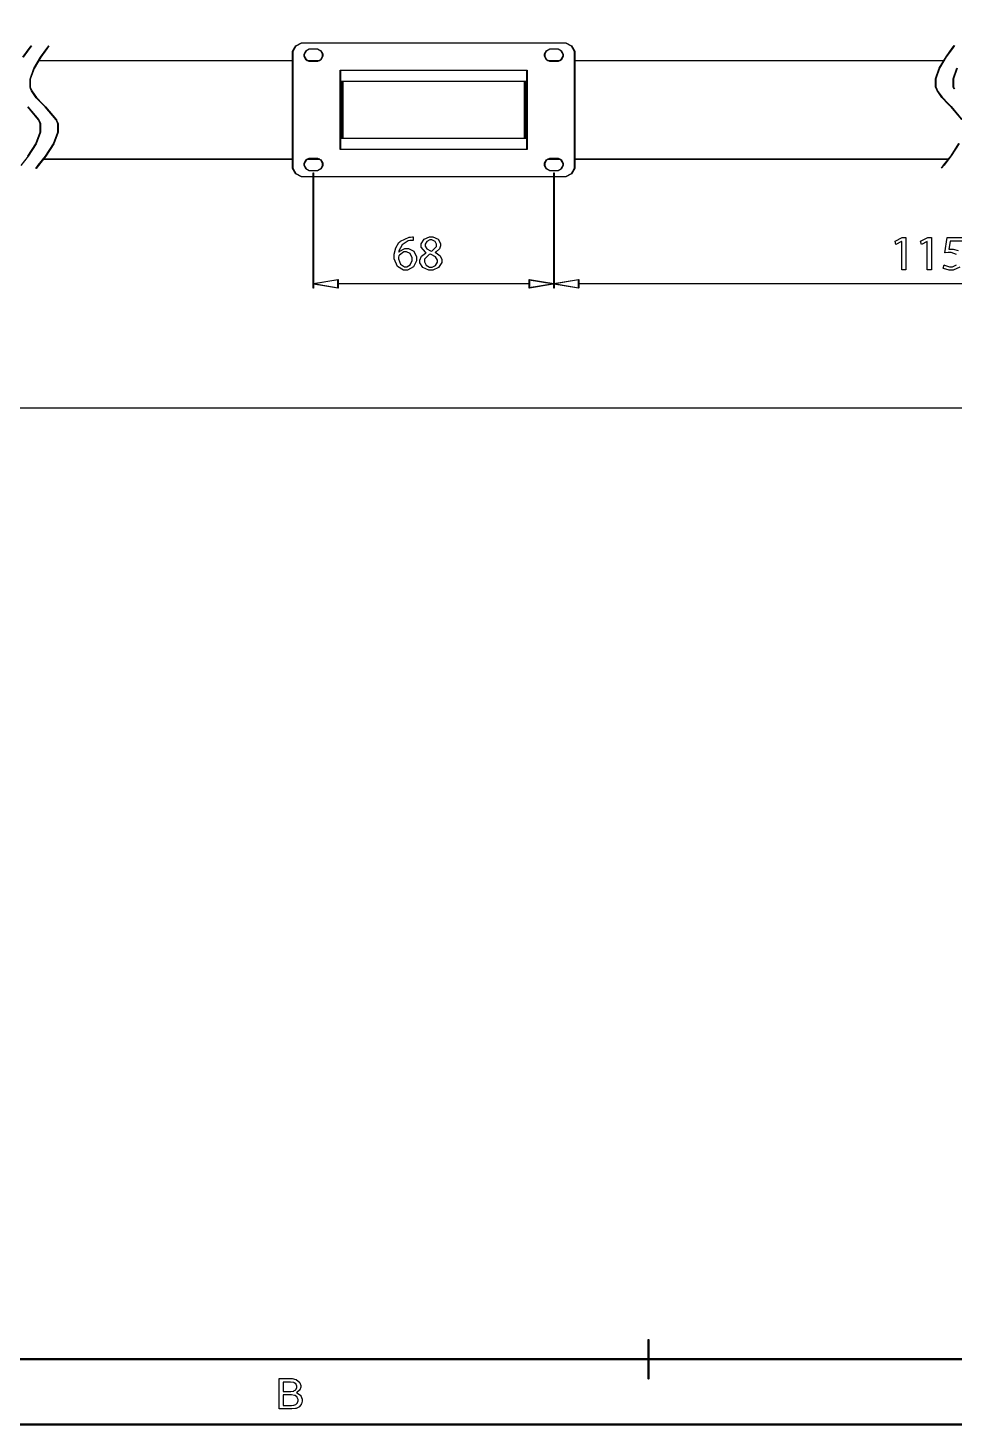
# Model space of a CAD drawing. Extents: x 0.54 to 10.46, y 0.74 to 7.76.
# Drawn here: x 3.05 to 5.425, y 0.739 to 4.322 of the extents above; entities that cross this region are included whole.
import ezdxf

# ---------------------------------------------------------------- set-up
doc = ezdxf.new("R2010")
doc.units = 0
doc.layers.get('0').update_dxf_attribs({"linetype": 'CONTINUOUS'})

msp = doc.modelspace()

# ---------------------------------------------------------------- linework, layer by layer
at = {"color": 0}
for points in [[(10.4631, 0.73899), (0.53689, 0.73899), (0.53646, 0.73899), (0.53516, 0.74029), (0.53516, 0.74072), (0.53516, 7.75928), (0.53516, 7.75971), (0.53646, 7.76101), (0.53689, 7.76101), (10.4631, 7.76101), (10.4635, 7.76101), (10.4648, 7.75971), (10.4648, 7.75928), (10.4648, 0.74072), (10.4648, 0.74029), (10.4635, 0.73899), (10.4631, 0.73899)], [(0.53863, 0.74246), (10.4614, 0.74246), (10.4614, 7.75754), (0.53863, 7.75754), (0.53863, 0.74246)], [(10.296, 0.90609), (0.87115, 0.90609), (0.87071, 0.90609), (0.86941, 0.90739), (0.86941, 0.90782), (0.86941, 7.59218), (0.86941, 7.59261), (0.87071, 7.59392), (0.87115, 7.59392), (10.296, 7.59392), (10.2964, 7.59392), (10.2977, 7.59261), (10.2977, 7.59218), (10.2977, 0.90782), (10.2977, 0.90739), (10.2964, 0.90609), (10.296, 0.90609)], [(0.87289, 0.90956), (10.2943, 0.90956), (10.2943, 7.59044), (0.87289, 7.59044), (0.87289, 0.90956)], [(3.729, 4.25646), (3.72889, 4.25646), (3.72868, 4.25672), (3.72868, 4.25678), (3.72868, 4.26167), (3.73671, 4.27621), (3.75125, 4.28424), (3.75613, 4.28424), (3.75618, 4.28424), (3.75646, 4.28401), (3.75646, 4.2839), (3.75646, 4.28386), (3.75618, 4.28353), (3.75613, 4.28353), (3.75136, 4.28353), (3.73719, 4.27572), (3.72933, 4.26156), (3.72933, 4.25678), (3.72933, 4.25672), (3.72906, 4.25646), (3.729, 4.25646)], [(4.42469, 4.28353), (3.75613, 4.28353), (3.75603, 4.28353), (3.75581, 4.28381), (3.75581, 4.28386), (3.75581, 4.28396), (3.75603, 4.28424), (3.75613, 4.28424), (4.42469, 4.28424), (4.42475, 4.28424), (4.42503, 4.28396), (4.42503, 4.28386), (4.42503, 4.28381), (4.42475, 4.28353), (4.42469, 4.28353)], [(3.77419, 4.23611), (3.77132, 4.23611), (3.76275, 4.24089), (3.75803, 4.24946), (3.75803, 4.25228), (3.75803, 4.25515), (3.76275, 4.26367), (3.77132, 4.26839), (3.77419, 4.26839), (3.77425, 4.26839), (3.77453, 4.26818), (3.77453, 4.26807), (3.77453, 4.26801), (3.77425, 4.26774), (3.77419, 4.26774), (3.77143, 4.26774), (3.76324, 4.26324), (3.75874, 4.25504), (3.75874, 4.25228), (3.75874, 4.24957), (3.76324, 4.24138), (3.77143, 4.23682), (3.77419, 4.23682), (3.77425, 4.23682), (3.77453, 4.23654), (3.77453, 4.23643), (3.77453, 4.23639), (3.77425, 4.23611), (3.77419, 4.23611)], [(3.78999, 4.26774), (3.77419, 4.26774), (3.77408, 4.26774), (3.77387, 4.26801), (3.77387, 4.26807), (3.77387, 4.26818), (3.77408, 4.26844), (3.77419, 4.26844), (3.78999, 4.26844), (3.79004, 4.26844), (3.79036, 4.26818), (3.79036, 4.26807), (3.79036, 4.26801), (3.79004, 4.26774), (3.78999, 4.26774)], [(3.78999, 4.23611), (3.78988, 4.23611), (3.78965, 4.23639), (3.78965, 4.23643), (3.78965, 4.23654), (3.78988, 4.23682), (3.78999, 4.23682), (3.79269, 4.23682), (3.80089, 4.24138), (3.80544, 4.24957), (3.80544, 4.25228), (3.80544, 4.25504), (3.80089, 4.26324), (3.79269, 4.26774), (3.78999, 4.26774), (3.78988, 4.26774), (3.78965, 4.26801), (3.78965, 4.26807), (3.78965, 4.26818), (3.78988, 4.26839), (3.78999, 4.26839), (3.79281, 4.26839), (3.80138, 4.26367), (3.80615, 4.25515), (3.80615, 4.25228), (3.80615, 4.24946), (3.80138, 4.24089), (3.79281, 4.23611), (3.78999, 4.23611)], [(4.39085, 4.23611), (4.38797, 4.23611), (4.37939, 4.24089), (4.37468, 4.24946), (4.37468, 4.25228), (4.37468, 4.25515), (4.37939, 4.26367), (4.38797, 4.26839), (4.39085, 4.26839), (4.3909, 4.26839), (4.39117, 4.26818), (4.39117, 4.26807), (4.39117, 4.26801), (4.3909, 4.26774), (4.39085, 4.26774), (4.38807, 4.26774), (4.37983, 4.26324), (4.37532, 4.25504), (4.37532, 4.25228), (4.37532, 4.24957), (4.37983, 4.24138), (4.38807, 4.23682), (4.39085, 4.23682), (4.3909, 4.23682), (4.39117, 4.23654), (4.39117, 4.23643), (4.39117, 4.23639), (4.3909, 4.23611), (4.39085, 4.23611)], [(4.40663, 4.26774), (4.39079, 4.26774), (4.39068, 4.26774), (4.39046, 4.26801), (4.39046, 4.26807), (4.39046, 4.26818), (4.39068, 4.26844), (4.39079, 4.26844), (4.40663, 4.26844), (4.40668, 4.26844), (4.40696, 4.26818), (4.40696, 4.26807), (4.40696, 4.26801), (4.40668, 4.26774), (4.40663, 4.26774)], [(4.40663, 4.23611), (4.40653, 4.23611), (4.40631, 4.23639), (4.40631, 4.23643), (4.40631, 4.23654), (4.40653, 4.23682), (4.40663, 4.23682), (4.40935, 4.23682), (4.41754, 4.24138), (4.4221, 4.24957), (4.4221, 4.25228), (4.4221, 4.25504), (4.41754, 4.26324), (4.40935, 4.26774), (4.40663, 4.26774), (4.40653, 4.26774), (4.40631, 4.26801), (4.40631, 4.26807), (4.40631, 4.26818), (4.40653, 4.26839), (4.40663, 4.26839), (4.40944, 4.26839), (4.41803, 4.26367), (4.42279, 4.25515), (4.42279, 4.25228), (4.42279, 4.24946), (4.41803, 4.24089), (4.40944, 4.23611), (4.40663, 4.23611)], [(4.45176, 4.25646), (4.45167, 4.25646), (4.45144, 4.25672), (4.45144, 4.25678), (4.45144, 4.26156), (4.44358, 4.27572), (4.42942, 4.28353), (4.42469, 4.28353), (4.42458, 4.28353), (4.42432, 4.28386), (4.42432, 4.2839), (4.42432, 4.28401), (4.42458, 4.28424), (4.42469, 4.28424), (4.42953, 4.28424), (4.44407, 4.27621), (4.45215, 4.26167), (4.45215, 4.25678), (4.45215, 4.25672), (4.45182, 4.25646), (4.45176, 4.25646)], [(3.729, 4.23833), (3.07715, 4.23833), (3.07704, 4.23833), (3.07682, 4.23867), (3.07682, 4.23872), (3.07682, 4.23882), (3.07704, 4.2391), (3.07715, 4.2391), (3.729, 4.2391), (3.72906, 4.2391), (3.72933, 4.23882), (3.72933, 4.23872), (3.72933, 4.23867), (3.72906, 4.23833), (3.729, 4.23833)], [(3.729, 3.96733), (3.72889, 3.96733), (3.72868, 3.96761), (3.72868, 3.96767), (3.72868, 4.25678), (3.72868, 4.25689), (3.72889, 4.25711), (3.729, 4.25711), (3.72906, 4.25711), (3.72933, 4.25689), (3.72933, 4.25678), (3.72933, 3.96767), (3.72933, 3.96761), (3.72906, 3.96733), (3.729, 3.96733)], [(3.79812, 4.23833), (3.76606, 4.23833), (3.76594, 4.23833), (3.76568, 4.23867), (3.76568, 4.23872), (3.76568, 4.23882), (3.76594, 4.2391), (3.76606, 4.2391), (3.79812, 4.2391), (3.79818, 4.2391), (3.7985, 4.23882), (3.7985, 4.23872), (3.7985, 4.23867), (3.79818, 4.23833), (3.79812, 4.23833)], [(3.78999, 4.23611), (3.77419, 4.23611), (3.77408, 4.23611), (3.77387, 4.23639), (3.77387, 4.23643), (3.77387, 4.23654), (3.77408, 4.23682), (3.77419, 4.23682), (3.78999, 4.23682), (3.79004, 4.23682), (3.79036, 4.23654), (3.79036, 4.23643), (3.79036, 4.23639), (3.79004, 4.23611), (3.78999, 4.23611)], [(4.41476, 4.23833), (4.38265, 4.23833), (4.38254, 4.23833), (4.38232, 4.23867), (4.38232, 4.23872), (4.38232, 4.23882), (4.38254, 4.2391), (4.38265, 4.2391), (4.41476, 4.2391), (4.41482, 4.2391), (4.4151, 4.23882), (4.4151, 4.23872), (4.4151, 4.23867), (4.41482, 4.23833), (4.41476, 4.23833)], [(4.40663, 4.23611), (4.39079, 4.23611), (4.39068, 4.23611), (4.39046, 4.23639), (4.39046, 4.23643), (4.39046, 4.23654), (4.39068, 4.23682), (4.39079, 4.23682), (4.40663, 4.23682), (4.40668, 4.23682), (4.40696, 4.23654), (4.40696, 4.23643), (4.40696, 4.23639), (4.40668, 4.23611), (4.40663, 4.23611)], [(4.45176, 3.96733), (4.45167, 3.96733), (4.45144, 3.96761), (4.45144, 3.96767), (4.45144, 4.25678), (4.45144, 4.25689), (4.45167, 4.25711), (4.45176, 4.25711), (4.45182, 4.25711), (4.45215, 4.25689), (4.45215, 4.25678), (4.45215, 3.96767), (4.45215, 3.96761), (4.45182, 3.96733), (4.45176, 3.96733)], [(5.39811, 4.23833), (4.45176, 4.23833), (4.45167, 4.23833), (4.45144, 4.23867), (4.45144, 4.23872), (4.45144, 4.23882), (4.45167, 4.2391), (4.45176, 4.2391), (5.39811, 4.2391), (5.39817, 4.2391), (5.39849, 4.23882), (5.39849, 4.23872), (5.39849, 4.23867), (5.39817, 4.23833), (5.39811, 4.23833)], [(4.32981, 4.21326), (3.85097, 4.21326), (3.85086, 4.21326), (3.85064, 4.2136), (3.85064, 4.21365), (3.85064, 4.21376), (3.85086, 4.21403), (3.85097, 4.21403), (4.32981, 4.21403), (4.32986, 4.21403), (4.33018, 4.21376), (4.33018, 4.21365), (4.33018, 4.2136), (4.32986, 4.21326), (4.32981, 4.21326)], [(3.85097, 4.01047), (3.85086, 4.01047), (3.85064, 4.01074), (3.85064, 4.01079), (3.85064, 4.21365), (3.85064, 4.21376), (3.85086, 4.21397), (3.85097, 4.21397), (3.85101, 4.21397), (3.85135, 4.21376), (3.85135, 4.21365), (3.85135, 4.01079), (3.85135, 4.01074), (3.85101, 4.01047), (3.85097, 4.01047)], [(4.32981, 4.01047), (4.32969, 4.01047), (4.32949, 4.01074), (4.32949, 4.01079), (4.32949, 4.21365), (4.32949, 4.21376), (4.32969, 4.21397), (4.32981, 4.21397), (4.32986, 4.21397), (4.33018, 4.21376), (4.33018, 4.21365), (4.33018, 4.01079), (4.33018, 4.01074), (4.32986, 4.01047), (4.32981, 4.01047)], [(4.32981, 4.185), (3.85097, 4.185), (3.85086, 4.185), (3.85064, 4.18533), (3.85064, 4.18539), (3.85064, 4.18549), (3.85086, 4.18571), (3.85097, 4.18571), (4.32981, 4.18571), (4.32986, 4.18571), (4.33018, 4.18549), (4.33018, 4.18539), (4.33018, 4.18533), (4.32986, 4.185), (4.32981, 4.185)], [(3.85553, 4.03874), (3.85542, 4.03874), (3.85514, 4.03901), (3.85514, 4.03907), (3.85514, 4.18539), (3.85514, 4.18549), (3.85542, 4.18571), (3.85553, 4.18571), (3.85558, 4.18571), (3.85585, 4.18549), (3.85585, 4.18539), (3.85585, 4.03907), (3.85585, 4.03901), (3.85558, 4.03874), (3.85553, 4.03874)], [(4.32531, 4.03874), (4.32519, 4.03874), (4.32497, 4.03901), (4.32497, 4.03907), (4.32497, 4.18539), (4.32497, 4.18549), (4.32519, 4.18571), (4.32531, 4.18571), (4.32536, 4.18571), (4.32563, 4.18549), (4.32563, 4.18539), (4.32563, 4.03907), (4.32563, 4.03901), (4.32536, 4.03874), (4.32531, 4.03874)], [(3.85553, 4.1435), (3.85097, 4.1435), (3.85086, 4.1435), (3.85064, 4.14378), (3.85064, 4.14382), (3.85064, 4.14393), (3.85086, 4.14421), (3.85097, 4.14421), (3.85553, 4.14421), (3.85558, 4.14421), (3.85585, 4.14393), (3.85585, 4.14382), (3.85585, 4.14378), (3.85558, 4.1435), (3.85553, 4.1435)], [(4.32981, 4.1435), (4.32531, 4.1435), (4.32519, 4.1435), (4.32497, 4.14378), (4.32497, 4.14382), (4.32497, 4.14393), (4.32519, 4.14421), (4.32531, 4.14421), (4.32981, 4.14421), (4.32986, 4.14421), (4.33018, 4.14393), (4.33018, 4.14382), (4.33018, 4.14378), (4.32986, 4.1435), (4.32981, 4.1435)], [(3.85553, 4.08024), (3.85097, 4.08024), (3.85086, 4.08024), (3.85064, 4.08057), (3.85064, 4.08062), (3.85064, 4.08074), (3.85086, 4.08094), (3.85097, 4.08094), (3.85553, 4.08094), (3.85558, 4.08094), (3.85585, 4.08074), (3.85585, 4.08062), (3.85585, 4.08057), (3.85558, 4.08024), (3.85553, 4.08024)], [(4.32981, 4.08024), (4.32531, 4.08024), (4.32519, 4.08024), (4.32497, 4.08057), (4.32497, 4.08062), (4.32497, 4.08074), (4.32519, 4.08094), (4.32531, 4.08094), (4.32981, 4.08094), (4.32986, 4.08094), (4.33018, 4.08074), (4.33018, 4.08062), (4.33018, 4.08057), (4.32986, 4.08024), (4.32981, 4.08024)], [(4.32981, 4.03874), (3.85097, 4.03874), (3.85086, 4.03874), (3.85064, 4.03901), (3.85064, 4.03907), (3.85064, 4.03917), (3.85086, 4.03944), (3.85097, 4.03944), (4.32981, 4.03944), (4.32986, 4.03944), (4.33018, 4.03917), (4.33018, 4.03907), (4.33018, 4.03901), (4.32986, 4.03874), (4.32981, 4.03874)], [(3.729, 3.9854), (3.08985, 3.9854), (3.08974, 3.9854), (3.08946, 3.98568), (3.08946, 3.98574), (3.08946, 3.98583), (3.08974, 3.98611), (3.08985, 3.98611), (3.729, 3.98611), (3.72906, 3.98611), (3.72933, 3.98583), (3.72933, 3.98574), (3.72933, 3.98568), (3.72906, 3.9854), (3.729, 3.9854)], [(3.77419, 3.95606), (3.77132, 3.95606), (3.76275, 3.96078), (3.75803, 3.96935), (3.75803, 3.97217), (3.75803, 3.97504), (3.76275, 3.98361), (3.77132, 3.98833), (3.77419, 3.98833), (3.77425, 3.98833), (3.77453, 3.98812), (3.77453, 3.98801), (3.77453, 3.98796), (3.77425, 3.98763), (3.77419, 3.98763), (3.77143, 3.98763), (3.76324, 3.98313), (3.75874, 3.97493), (3.75874, 3.97217), (3.75874, 3.96946), (3.76324, 3.96132), (3.77143, 3.95676), (3.77419, 3.95676), (3.77425, 3.95676), (3.77453, 3.95649), (3.77453, 3.95638), (3.77453, 3.95632), (3.77425, 3.95606), (3.77419, 3.95606)], [(3.79812, 3.9854), (3.76606, 3.9854), (3.76594, 3.9854), (3.76568, 3.98568), (3.76568, 3.98574), (3.76568, 3.98583), (3.76594, 3.98611), (3.76606, 3.98611), (3.79812, 3.98611), (3.79818, 3.98611), (3.7985, 3.98583), (3.7985, 3.98574), (3.7985, 3.98568), (3.79818, 3.9854), (3.79812, 3.9854)], [(3.78999, 3.98763), (3.77419, 3.98763), (3.77408, 3.98763), (3.77387, 3.98796), (3.77387, 3.98801), (3.77387, 3.98812), (3.77408, 3.98833), (3.77419, 3.98833), (3.78999, 3.98833), (3.79004, 3.98833), (3.79036, 3.98812), (3.79036, 3.98801), (3.79036, 3.98796), (3.79004, 3.98763), (3.78999, 3.98763)], [(3.78999, 3.95606), (3.78988, 3.95606), (3.78965, 3.95632), (3.78965, 3.95638), (3.78965, 3.95649), (3.78988, 3.95676), (3.78999, 3.95676), (3.79269, 3.95676), (3.80089, 3.96132), (3.80544, 3.96946), (3.80544, 3.97217), (3.80544, 3.97493), (3.80089, 3.98313), (3.79269, 3.98763), (3.78999, 3.98763), (3.78988, 3.98763), (3.78965, 3.98796), (3.78965, 3.98801), (3.78965, 3.98812), (3.78988, 3.98833), (3.78999, 3.98833), (3.79281, 3.98833), (3.80138, 3.98361), (3.80615, 3.97504), (3.80615, 3.97217), (3.80615, 3.96935), (3.80138, 3.96078), (3.79281, 3.95606), (3.78999, 3.95606)], [(4.32981, 4.01047), (3.85097, 4.01047), (3.85086, 4.01047), (3.85064, 4.01074), (3.85064, 4.01079), (3.85064, 4.0109), (3.85086, 4.01118), (3.85097, 4.01118), (4.32981, 4.01118), (4.32986, 4.01118), (4.33018, 4.0109), (4.33018, 4.01079), (4.33018, 4.01074), (4.32986, 4.01047), (4.32981, 4.01047)], [(4.39085, 3.95606), (4.38797, 3.95606), (4.37939, 3.96078), (4.37468, 3.96935), (4.37468, 3.97217), (4.37468, 3.97504), (4.37939, 3.98361), (4.38797, 3.98833), (4.39085, 3.98833), (4.3909, 3.98833), (4.39117, 3.98812), (4.39117, 3.98801), (4.39117, 3.98796), (4.3909, 3.98763), (4.39085, 3.98763), (4.38807, 3.98763), (4.37983, 3.98313), (4.37532, 3.97493), (4.37532, 3.97217), (4.37532, 3.96946), (4.37983, 3.96132), (4.38807, 3.95676), (4.39085, 3.95676), (4.3909, 3.95676), (4.39117, 3.95649), (4.39117, 3.95638), (4.39117, 3.95632), (4.3909, 3.95606), (4.39085, 3.95606)], [(4.41476, 3.9854), (4.38265, 3.9854), (4.38254, 3.9854), (4.38232, 3.98568), (4.38232, 3.98574), (4.38232, 3.98583), (4.38254, 3.98611), (4.38265, 3.98611), (4.41476, 3.98611), (4.41482, 3.98611), (4.4151, 3.98583), (4.4151, 3.98574), (4.4151, 3.98568), (4.41482, 3.9854), (4.41476, 3.9854)], [(4.40663, 3.98763), (4.39079, 3.98763), (4.39068, 3.98763), (4.39046, 3.98796), (4.39046, 3.98801), (4.39046, 3.98812), (4.39068, 3.98833), (4.39079, 3.98833), (4.40663, 3.98833), (4.40668, 3.98833), (4.40696, 3.98812), (4.40696, 3.98801), (4.40696, 3.98796), (4.40668, 3.98763), (4.40663, 3.98763)], [(4.40663, 3.95606), (4.40653, 3.95606), (4.40631, 3.95632), (4.40631, 3.95638), (4.40631, 3.95649), (4.40653, 3.95676), (4.40663, 3.95676), (4.40935, 3.95676), (4.41754, 3.96132), (4.4221, 3.96946), (4.4221, 3.97217), (4.4221, 3.97493), (4.41754, 3.98313), (4.40935, 3.98763), (4.40663, 3.98763), (4.40653, 3.98763), (4.40631, 3.98796), (4.40631, 3.98801), (4.40631, 3.98812), (4.40653, 3.98833), (4.40663, 3.98833), (4.40944, 3.98833), (4.41803, 3.98361), (4.42279, 3.97504), (4.42279, 3.97217), (4.42279, 3.96935), (4.41803, 3.96078), (4.40944, 3.95606), (4.40663, 3.95606)], [(5.41069, 3.9854), (4.45176, 3.9854), (4.45167, 3.9854), (4.45144, 3.98568), (4.45144, 3.98574), (4.45144, 3.98583), (4.45167, 3.98611), (4.45176, 3.98611), (5.41069, 3.98611), (5.41075, 3.98611), (5.41103, 3.98583), (5.41103, 3.98574), (5.41103, 3.98568), (5.41075, 3.9854), (5.41069, 3.9854)], [(3.75613, 3.94021), (3.75125, 3.94021), (3.73671, 3.94829), (3.72868, 3.96283), (3.72868, 3.96767), (3.72868, 3.96778), (3.72889, 3.96804), (3.729, 3.96804), (3.72906, 3.96804), (3.72933, 3.96778), (3.72933, 3.96767), (3.72933, 3.96294), (3.73719, 3.94879), (3.75136, 3.94092), (3.75613, 3.94092), (3.75618, 3.94092), (3.75646, 3.94065), (3.75646, 3.94054), (3.75646, 3.94049), (3.75618, 3.94021), (3.75613, 3.94021)], [(3.78999, 3.95606), (3.77419, 3.95606), (3.77408, 3.95606), (3.77387, 3.95632), (3.77387, 3.95638), (3.77387, 3.95649), (3.77408, 3.95676), (3.77419, 3.95676), (3.78999, 3.95676), (3.79004, 3.95676), (3.79036, 3.95649), (3.79036, 3.95638), (3.79036, 3.95632), (3.79004, 3.95606), (3.78999, 3.95606)], [(4.40663, 3.95606), (4.39079, 3.95606), (4.39068, 3.95606), (4.39046, 3.95632), (4.39046, 3.95638), (4.39046, 3.95649), (4.39068, 3.95676), (4.39079, 3.95676), (4.40663, 3.95676), (4.40668, 3.95676), (4.40696, 3.95649), (4.40696, 3.95638), (4.40696, 3.95632), (4.40668, 3.95606), (4.40663, 3.95606)], [(4.42469, 3.94021), (4.42458, 3.94021), (4.42437, 3.94049), (4.42437, 3.94054), (4.42437, 3.94065), (4.42458, 3.94092), (4.42469, 3.94092), (4.42942, 3.94092), (4.44358, 3.94879), (4.45144, 3.96294), (4.45144, 3.96767), (4.45144, 3.96778), (4.45167, 3.96804), (4.45176, 3.96804), (4.45182, 3.96804), (4.45215, 3.96778), (4.45215, 3.96767), (4.45215, 3.96283), (4.44407, 3.94829), (4.42953, 3.94021), (4.42469, 3.94021)], [(4.42469, 3.94021), (3.75613, 3.94021), (3.75603, 3.94021), (3.75581, 3.94049), (3.75581, 3.94054), (3.75581, 3.94065), (3.75603, 3.94092), (3.75613, 3.94092), (4.42469, 3.94092), (4.42475, 3.94092), (4.42503, 3.94065), (4.42503, 3.94054), (4.42503, 3.94049), (4.42475, 3.94021), (4.42469, 3.94021)], [(3.84532, 3.65522), (3.84532, 3.65522), (3.84526, 3.65522), (3.84526, 3.65522), (3.78207, 3.66581), (3.78196, 3.66581), (3.78174, 3.66607), (3.78174, 3.66613), (3.78174, 3.66624), (3.78201, 3.66644), (3.78207, 3.66644), (3.84526, 3.67697), (3.84526, 3.67697), (3.84532, 3.67697), (3.84532, 3.67697), (3.84538, 3.67697), (3.84554, 3.67697), (3.8456, 3.67692), (3.8456, 3.67692), (3.84571, 3.67665), (3.84571, 3.67665), (3.84571, 3.65554), (3.84571, 3.65549), (3.8456, 3.65533), (3.8456, 3.65528), (3.8456, 3.65528), (3.84538, 3.65522), (3.84532, 3.65522)], [(3.78424, 3.66613), (3.845, 3.65597), (3.845, 3.67622), (3.78424, 3.66613)], [(4.3355, 3.65522), (4.3355, 3.65522), (4.33524, 3.65528), (4.33524, 3.65528), (4.33518, 3.65533), (4.33513, 3.65549), (4.33513, 3.65554), (4.33513, 3.67665), (4.33513, 3.67665), (4.33518, 3.67692), (4.33524, 3.67692), (4.33524, 3.67697), (4.33539, 3.67697), (4.3355, 3.67697), (4.39876, 3.66644), (4.39882, 3.66644), (4.39908, 3.66624), (4.39908, 3.66613), (4.39908, 3.66607), (4.39876, 3.66581), (4.39876, 3.66575), (4.3355, 3.65522)], [(4.33583, 3.67626), (4.33583, 3.65597), (4.3966, 3.66613), (4.33583, 3.67626)], [(4.46197, 3.65522), (4.46197, 3.65522), (4.46192, 3.65522), (4.46192, 3.65522), (4.39865, 3.66581), (4.39854, 3.66581), (4.39839, 3.66607), (4.39839, 3.66613), (4.39839, 3.66624), (4.3986, 3.66644), (4.39865, 3.66644), (4.46192, 3.67697), (4.46192, 3.67697), (4.46213, 3.67697), (4.46218, 3.67692), (4.46218, 3.67692), (4.46229, 3.67665), (4.46229, 3.67665), (4.46229, 3.65554), (4.46229, 3.65549), (4.46218, 3.65533), (4.46218, 3.65528), (4.46218, 3.65528), (4.46197, 3.65522), (4.46197, 3.65522)], [(4.40082, 3.66613), (4.46164, 3.65597), (4.46164, 3.67622), (4.40082, 3.66613)], [(4.64106, 0.85704), (4.64085, 0.85704), (4.64035, 0.85759), (4.64035, 0.85775), (4.64035, 0.95801), (4.64035, 0.95817), (4.64085, 0.95866), (4.64106, 0.95866), (4.64122, 0.95866), (4.64176, 0.95817), (4.64176, 0.95801), (4.64176, 0.85775), (4.64176, 0.85759), (4.64122, 0.85704), (4.64106, 0.85704)], [(3.69461, 0.78027), (3.69461, 0.85807), (3.72385, 0.85807), (3.72738, 0.85807), (3.73719, 0.85617), (3.73812, 0.85574), (3.73899, 0.85536), (3.74604, 0.84928), (3.74658, 0.84847), (3.74707, 0.84766), (3.74962, 0.84055), (3.74962, 0.83816), (3.74962, 0.83583), (3.74735, 0.82954), (3.7469, 0.82878), (3.74642, 0.82807), (3.73964, 0.82216), (3.73872, 0.82167), (3.73986, 0.82134), (3.74897, 0.81548), (3.74962, 0.81461), (3.75022, 0.8138), (3.75342, 0.80561), (3.75342, 0.80284), (3.75342, 0.80029), (3.75146, 0.79346), (3.75108, 0.79264), (3.75071, 0.79188), (3.74593, 0.78586), (3.74539, 0.78543), (3.74479, 0.78499), (3.73768, 0.78179), (3.73687, 0.78158), (3.736, 0.78136), (3.72721, 0.78027), (3.72428, 0.78027), (3.69461, 0.78027)], [(3.70492, 0.82541), (3.72174, 0.82541), (3.72418, 0.82541), (3.73107, 0.82617), (3.73156, 0.82628), (3.73221, 0.8265), (3.73714, 0.82975), (3.73747, 0.83019), (3.73779, 0.83068), (3.73947, 0.83539), (3.73947, 0.83697), (3.73947, 0.8387), (3.7379, 0.84326), (3.73763, 0.84375), (3.73731, 0.84429), (3.73286, 0.84766), (3.73232, 0.84782), (3.73172, 0.84804), (3.72325, 0.8489), (3.72049, 0.8489), (3.70492, 0.8489), (3.70492, 0.82541)], [(3.70492, 0.78944), (3.72428, 0.78944), (3.72601, 0.78944), (3.73096, 0.78977), (3.73133, 0.78982), (3.73188, 0.78993), (3.73682, 0.79172), (3.73725, 0.79194), (3.73763, 0.79221), (3.74094, 0.79584), (3.74121, 0.79628), (3.74143, 0.79677), (3.74274, 0.80132), (3.74274, 0.80284), (3.74274, 0.80474), (3.74083, 0.8099), (3.7405, 0.81039), (3.74013, 0.81093), (3.73497, 0.81467), (3.73432, 0.81489), (3.73361, 0.8151), (3.72558, 0.81619), (3.72293, 0.81619), (3.70492, 0.81619), (3.70492, 0.78944)]]:
    msp.add_lwpolyline(points, close=True, dxfattribs=at)
at = {"color": 4}
for points in [[(3.03737, 4.24756), (3.05311, 4.26947), (3.05849, 4.27664), (3.05849, 4.27669), (3.05892, 4.27675), (3.05897, 4.27669), (3.05897, 4.27669), (3.05903, 4.27626), (3.05903, 4.27621), (3.05365, 4.26904), (3.03803, 4.24724)], [(5.44417, 4.08724), (5.41635, 4.1205), (5.41308, 4.12364), (5.40961, 4.12701), (5.39328, 4.14404), (5.38097, 4.16178), (5.37956, 4.16547), (5.37728, 4.17139), (5.37717, 4.19162), (5.38678, 4.21951), (5.40414, 4.24843), (5.41986, 4.27035), (5.42524, 4.2775)], [(5.42578, 4.27707), (5.42042, 4.26992), (5.40474, 4.2481), (5.38743, 4.21935), (5.37788, 4.19168), (5.37793, 4.1716), (5.38021, 4.16575), (5.38157, 4.16211), (5.39382, 4.14447), (5.41015, 4.1275), (5.41357, 4.12418), (5.41683, 4.12099), (5.44476, 4.08751)], [(5.42469, 4.16547), (5.42242, 4.17139), (5.42236, 4.19162), (5.43192, 4.21951)], [(5.43261, 4.21935), (5.42307, 4.19168), (5.42307, 4.1716), (5.42535, 4.16575)], [(3.05012, 4.12007), (3.07807, 4.08664), (3.07958, 4.08311), (3.08219, 4.07688), (3.08231, 4.05485), (3.07113, 4.02463), (3.05072, 3.99333), (3.03228, 3.96951)], [(3.05007, 3.9936), (3.07036, 4.02479), (3.0816, 4.05479), (3.08149, 4.07667), (3.07894, 4.08285), (3.07747, 4.08637), (3.04958, 4.11957)], [(5.43782, 4.0255), (5.41743, 3.99419), (5.39899, 3.97038), (5.39274, 3.96257), (5.39268, 3.96257), (5.39253, 3.9624), (5.39247, 3.9624), (5.39247, 3.9624), (5.39242, 3.9624), (5.39225, 3.96251), (5.39225, 3.96251), (5.39219, 3.96257), (5.39214, 3.963), (5.39219, 3.963), (5.39844, 3.97081), (5.41683, 3.99447), (5.43712, 4.02567)]]:
    msp.add_lwpolyline(points, dxfattribs=at)
msp.add_lwpolyline([(3.0709, 3.96153), (3.0709, 3.96153), (3.07069, 3.96164), (3.07069, 3.96164), (3.07064, 3.96169), (3.07058, 3.96213), (3.07064, 3.96213), (3.07688, 3.96994), (3.09526, 3.9936), (3.11556, 4.02479), (3.12674, 4.05479), (3.12663, 4.07667), (3.12408, 4.08285), (3.12261, 4.08637), (3.09478, 4.11957), (3.09153, 4.12278), (3.08811, 4.12614), (3.07172, 4.14318), (3.0594, 4.16092), (3.058, 4.16461), (3.05572, 4.17051), (3.05561, 4.19075), (3.06521, 4.21864), (3.08257, 4.24756), (3.09831, 4.26947), (3.10368, 4.27664), (3.10368, 4.27669), (3.10411, 4.27675), (3.10417, 4.27669), (3.10417, 4.27669), (3.10422, 4.27626), (3.10422, 4.27621), (3.09885, 4.26904), (3.08322, 4.24724), (3.06592, 4.21847), (3.05638, 4.19081), (3.05638, 4.17074), (3.05865, 4.16488), (3.06006, 4.16124), (3.07232, 4.14361), (3.0886, 4.12663), (3.09201, 4.12326), (3.09526, 4.12007), (3.12326, 4.08664), (3.12472, 4.08311), (3.12733, 4.07688), (3.12744, 4.05485), (3.11626, 4.02463), (3.09586, 3.99333), (3.07742, 3.96951), (3.07118, 3.96169), (3.07113, 3.96169), (3.07096, 3.96153), (3.0709, 3.96153)], close=True, dxfattribs=at)
at = {"color": 9}
for points in [[(3.85732, 4.03874), (3.85721, 4.03874), (3.85699, 4.03901), (3.85699, 4.03907), (3.85699, 4.18539), (3.85699, 4.18549), (3.85721, 4.18571), (3.85732, 4.18571), (3.85736, 4.18571), (3.85764, 4.18549), (3.85764, 4.18539), (3.85764, 4.03907), (3.85764, 4.03901), (3.85736, 4.03874), (3.85732, 4.03874)], [(4.32351, 4.03874), (4.3234, 4.03874), (4.32319, 4.03901), (4.32319, 4.03907), (4.32319, 4.18539), (4.32319, 4.18549), (4.3234, 4.18571), (4.32351, 4.18571), (4.32357, 4.18571), (4.32383, 4.18549), (4.32383, 4.18539), (4.32383, 4.03907), (4.32383, 4.03901), (4.32357, 4.03874), (4.32351, 4.03874)], [(3.85553, 4.14208), (3.85097, 4.14208), (3.85086, 4.14208), (3.85064, 4.14236), (3.85064, 4.14242), (3.85064, 4.14253), (3.85086, 4.14279), (3.85097, 4.14279), (3.85553, 4.14279), (3.85558, 4.14279), (3.85585, 4.14253), (3.85585, 4.14242), (3.85585, 4.14236), (3.85558, 4.14208), (3.85553, 4.14208)], [(3.85553, 4.13797), (3.85097, 4.13797), (3.85086, 4.13797), (3.85064, 4.13824), (3.85064, 4.13829), (3.85064, 4.1384), (3.85086, 4.13867), (3.85097, 4.13867), (3.85553, 4.13867), (3.85558, 4.13867), (3.85585, 4.1384), (3.85585, 4.13829), (3.85585, 4.13824), (3.85558, 4.13797), (3.85553, 4.13797)], [(3.85553, 4.13661), (3.85097, 4.13661), (3.85086, 4.13661), (3.85064, 4.13688), (3.85064, 4.13693), (3.85064, 4.13704), (3.85086, 4.13732), (3.85097, 4.13732), (3.85553, 4.13732), (3.85558, 4.13732), (3.85585, 4.13704), (3.85585, 4.13693), (3.85585, 4.13688), (3.85558, 4.13661), (3.85553, 4.13661)], [(3.85553, 4.13525), (3.85097, 4.13525), (3.85086, 4.13525), (3.85064, 4.13553), (3.85064, 4.13558), (3.85064, 4.13569), (3.85086, 4.13596), (3.85097, 4.13596), (3.85553, 4.13596), (3.85558, 4.13596), (3.85585, 4.13569), (3.85585, 4.13558), (3.85585, 4.13553), (3.85558, 4.13525), (3.85553, 4.13525)], [(3.85553, 4.13217), (3.85097, 4.13217), (3.85086, 4.13217), (3.85064, 4.13243), (3.85064, 4.13249), (3.85064, 4.1326), (3.85086, 4.13286), (3.85097, 4.13286), (3.85553, 4.13286), (3.85558, 4.13286), (3.85585, 4.1326), (3.85585, 4.13249), (3.85585, 4.13243), (3.85558, 4.13217), (3.85553, 4.13217)], [(3.85553, 4.12978), (3.85097, 4.12978), (3.85086, 4.12978), (3.85064, 4.1301), (3.85064, 4.13015), (3.85064, 4.13026), (3.85086, 4.13049), (3.85097, 4.13049), (3.85553, 4.13049), (3.85558, 4.13049), (3.85585, 4.13026), (3.85585, 4.13015), (3.85585, 4.1301), (3.85558, 4.12978), (3.85553, 4.12978)], [(3.85553, 4.12815), (3.85097, 4.12815), (3.85086, 4.12815), (3.85064, 4.12847), (3.85064, 4.12853), (3.85064, 4.12864), (3.85086, 4.12885), (3.85097, 4.12885), (3.85553, 4.12885), (3.85558, 4.12885), (3.85585, 4.12864), (3.85585, 4.12853), (3.85585, 4.12847), (3.85558, 4.12815), (3.85553, 4.12815)], [(4.32981, 4.14208), (4.32531, 4.14208), (4.32519, 4.14208), (4.32497, 4.14236), (4.32497, 4.14242), (4.32497, 4.14253), (4.32519, 4.14279), (4.32531, 4.14279), (4.32981, 4.14279), (4.32986, 4.14279), (4.33018, 4.14253), (4.33018, 4.14242), (4.33018, 4.14236), (4.32986, 4.14208), (4.32981, 4.14208)], [(4.32981, 4.13797), (4.32531, 4.13797), (4.32519, 4.13797), (4.32497, 4.13824), (4.32497, 4.13829), (4.32497, 4.1384), (4.32519, 4.13867), (4.32531, 4.13867), (4.32981, 4.13867), (4.32986, 4.13867), (4.33018, 4.1384), (4.33018, 4.13829), (4.33018, 4.13824), (4.32986, 4.13797), (4.32981, 4.13797)], [(4.32981, 4.13661), (4.32531, 4.13661), (4.32519, 4.13661), (4.32497, 4.13688), (4.32497, 4.13693), (4.32497, 4.13704), (4.32519, 4.13732), (4.32531, 4.13732), (4.32981, 4.13732), (4.32986, 4.13732), (4.33018, 4.13704), (4.33018, 4.13693), (4.33018, 4.13688), (4.32986, 4.13661), (4.32981, 4.13661)], [(4.32981, 4.13525), (4.32531, 4.13525), (4.32519, 4.13525), (4.32497, 4.13553), (4.32497, 4.13558), (4.32497, 4.13569), (4.32519, 4.13596), (4.32531, 4.13596), (4.32981, 4.13596), (4.32986, 4.13596), (4.33018, 4.13569), (4.33018, 4.13558), (4.33018, 4.13553), (4.32986, 4.13525), (4.32981, 4.13525)], [(4.32981, 4.13217), (4.32531, 4.13217), (4.32519, 4.13217), (4.32497, 4.13243), (4.32497, 4.13249), (4.32497, 4.1326), (4.32519, 4.13286), (4.32531, 4.13286), (4.32981, 4.13286), (4.32986, 4.13286), (4.33018, 4.1326), (4.33018, 4.13249), (4.33018, 4.13243), (4.32986, 4.13217), (4.32981, 4.13217)], [(4.32981, 4.12978), (4.32531, 4.12978), (4.32519, 4.12978), (4.32497, 4.1301), (4.32497, 4.13015), (4.32497, 4.13026), (4.32519, 4.13049), (4.32531, 4.13049), (4.32981, 4.13049), (4.32986, 4.13049), (4.33018, 4.13026), (4.33018, 4.13015), (4.33018, 4.1301), (4.32986, 4.12978), (4.32981, 4.12978)], [(4.32981, 4.12815), (4.32531, 4.12815), (4.32519, 4.12815), (4.32497, 4.12847), (4.32497, 4.12853), (4.32497, 4.12864), (4.32519, 4.12885), (4.32531, 4.12885), (4.32981, 4.12885), (4.32986, 4.12885), (4.33018, 4.12864), (4.33018, 4.12853), (4.33018, 4.12847), (4.32986, 4.12815), (4.32981, 4.12815)], [(3.85553, 4.0956), (3.85097, 4.0956), (3.85086, 4.0956), (3.85064, 4.09586), (3.85064, 4.09592), (3.85064, 4.09603), (3.85086, 4.09631), (3.85097, 4.09631), (3.85553, 4.09631), (3.85558, 4.09631), (3.85585, 4.09603), (3.85585, 4.09592), (3.85585, 4.09586), (3.85558, 4.0956), (3.85553, 4.0956)], [(3.85553, 4.09397), (3.85097, 4.09397), (3.85086, 4.09397), (3.85064, 4.09424), (3.85064, 4.09429), (3.85064, 4.0944), (3.85086, 4.09467), (3.85097, 4.09467), (3.85553, 4.09467), (3.85558, 4.09467), (3.85585, 4.0944), (3.85585, 4.09429), (3.85585, 4.09424), (3.85558, 4.09397), (3.85553, 4.09397)], [(3.85553, 4.09158), (3.85097, 4.09158), (3.85086, 4.09158), (3.85064, 4.0919), (3.85064, 4.09196), (3.85064, 4.09207), (3.85086, 4.09229), (3.85097, 4.09229), (3.85553, 4.09229), (3.85558, 4.09229), (3.85585, 4.09207), (3.85585, 4.09196), (3.85585, 4.0919), (3.85558, 4.09158), (3.85553, 4.09158)], [(3.85553, 4.08849), (3.85097, 4.08849), (3.85086, 4.08849), (3.85064, 4.08882), (3.85064, 4.08886), (3.85064, 4.08897), (3.85086, 4.08919), (3.85097, 4.08919), (3.85553, 4.08919), (3.85558, 4.08919), (3.85585, 4.08897), (3.85585, 4.08886), (3.85585, 4.08882), (3.85558, 4.08849), (3.85553, 4.08849)], [(3.85553, 4.08713), (3.85097, 4.08713), (3.85086, 4.08713), (3.85064, 4.0874), (3.85064, 4.08746), (3.85064, 4.08757), (3.85086, 4.08783), (3.85097, 4.08783), (3.85553, 4.08783), (3.85558, 4.08783), (3.85585, 4.08757), (3.85585, 4.08746), (3.85585, 4.0874), (3.85558, 4.08713), (3.85553, 4.08713)], [(3.85553, 4.08578), (3.85097, 4.08578), (3.85086, 4.08578), (3.85064, 4.08604), (3.85064, 4.0861), (3.85064, 4.08621), (3.85086, 4.08649), (3.85097, 4.08649), (3.85553, 4.08649), (3.85558, 4.08649), (3.85585, 4.08621), (3.85585, 4.0861), (3.85585, 4.08604), (3.85558, 4.08578), (3.85553, 4.08578)], [(4.32981, 4.0956), (4.32531, 4.0956), (4.32519, 4.0956), (4.32497, 4.09586), (4.32497, 4.09592), (4.32497, 4.09603), (4.32519, 4.09631), (4.32531, 4.09631), (4.32981, 4.09631), (4.32986, 4.09631), (4.33018, 4.09603), (4.33018, 4.09592), (4.33018, 4.09586), (4.32986, 4.0956), (4.32981, 4.0956)], [(4.32981, 4.09397), (4.32531, 4.09397), (4.32519, 4.09397), (4.32497, 4.09424), (4.32497, 4.09429), (4.32497, 4.0944), (4.32519, 4.09467), (4.32531, 4.09467), (4.32981, 4.09467), (4.32986, 4.09467), (4.33018, 4.0944), (4.33018, 4.09429), (4.33018, 4.09424), (4.32986, 4.09397), (4.32981, 4.09397)], [(4.32981, 4.09158), (4.32531, 4.09158), (4.32519, 4.09158), (4.32497, 4.0919), (4.32497, 4.09196), (4.32497, 4.09207), (4.32519, 4.09229), (4.32531, 4.09229), (4.32981, 4.09229), (4.32986, 4.09229), (4.33018, 4.09207), (4.33018, 4.09196), (4.33018, 4.0919), (4.32986, 4.09158), (4.32981, 4.09158)], [(4.32981, 4.08849), (4.32531, 4.08849), (4.32519, 4.08849), (4.32497, 4.08882), (4.32497, 4.08886), (4.32497, 4.08897), (4.32519, 4.08919), (4.32531, 4.08919), (4.32981, 4.08919), (4.32986, 4.08919), (4.33018, 4.08897), (4.33018, 4.08886), (4.33018, 4.08882), (4.32986, 4.08849), (4.32981, 4.08849)], [(4.32981, 4.08713), (4.32531, 4.08713), (4.32519, 4.08713), (4.32497, 4.0874), (4.32497, 4.08746), (4.32497, 4.08757), (4.32519, 4.08783), (4.32531, 4.08783), (4.32981, 4.08783), (4.32986, 4.08783), (4.33018, 4.08757), (4.33018, 4.08746), (4.33018, 4.0874), (4.32986, 4.08713), (4.32981, 4.08713)], [(4.32981, 4.08578), (4.32531, 4.08578), (4.32519, 4.08578), (4.32497, 4.08604), (4.32497, 4.0861), (4.32497, 4.08621), (4.32519, 4.08649), (4.32531, 4.08649), (4.32981, 4.08649), (4.32986, 4.08649), (4.33018, 4.08621), (4.33018, 4.0861), (4.33018, 4.08604), (4.32986, 4.08578), (4.32981, 4.08578)], [(3.85553, 4.08165), (3.85097, 4.08165), (3.85086, 4.08165), (3.85064, 4.08197), (3.85064, 4.08203), (3.85064, 4.08214), (3.85086, 4.08236), (3.85097, 4.08236), (3.85553, 4.08236), (3.85558, 4.08236), (3.85585, 4.08214), (3.85585, 4.08203), (3.85585, 4.08197), (3.85558, 4.08165), (3.85553, 4.08165)], [(4.32981, 4.08165), (4.32531, 4.08165), (4.32519, 4.08165), (4.32497, 4.08197), (4.32497, 4.08203), (4.32497, 4.08214), (4.32519, 4.08236), (4.32531, 4.08236), (4.32981, 4.08236), (4.32986, 4.08236), (4.33018, 4.08214), (4.33018, 4.08203), (4.33018, 4.08197), (4.32986, 4.08165), (4.32981, 4.08165)]]:
    msp.add_lwpolyline(points, close=True, dxfattribs=at)
at = {"color": 6}
for points in [[(3.78207, 3.65446), (3.78196, 3.65446), (3.78174, 3.65474), (3.78174, 3.65479), (3.78174, 3.95074), (3.78174, 3.95085), (3.78196, 3.95107), (3.78207, 3.95107), (3.78212, 3.95107), (3.78244, 3.95085), (3.78244, 3.95074), (3.78244, 3.65479), (3.78244, 3.65474), (3.78212, 3.65446), (3.78207, 3.65446)], [(4.39871, 3.65446), (4.3986, 3.65446), (4.39839, 3.65474), (4.39839, 3.65479), (4.39839, 3.95074), (4.39839, 3.95085), (4.3986, 3.95107), (4.39871, 3.95107), (4.39876, 3.95107), (4.39903, 3.95085), (4.39903, 3.95074), (4.39903, 3.65479), (4.39903, 3.65474), (4.39876, 3.65446), (4.39871, 3.65446)], [(4.39871, 3.65446), (4.3986, 3.65446), (4.39839, 3.65474), (4.39839, 3.65479), (4.39839, 3.95074), (4.39839, 3.95085), (4.3986, 3.95107), (4.39871, 3.95107), (4.39876, 3.95107), (4.39903, 3.95085), (4.39903, 3.95074), (4.39903, 3.65479), (4.39903, 3.65474), (4.39876, 3.65446), (4.39871, 3.65446)], [(3.84532, 3.67665), (3.78212, 3.66613), (3.84532, 3.65554), (3.84532, 3.67665)], [(4.33544, 3.66575), (3.84532, 3.66575), (3.84521, 3.66575), (3.845, 3.66607), (3.845, 3.66613), (3.845, 3.66624), (3.84521, 3.66644), (3.84532, 3.66644), (4.33544, 3.66644), (4.3355, 3.66644), (4.33583, 3.66624), (4.33583, 3.66613), (4.33583, 3.66607), (4.3355, 3.66575), (4.33544, 3.66575)], [(4.33544, 3.67665), (4.39871, 3.66613), (4.33544, 3.65554), (4.33544, 3.67665)], [(4.46197, 3.67665), (4.39871, 3.66613), (4.46197, 3.65554), (4.46197, 3.67665)], [(6.44125, 3.66575), (4.46197, 3.66575), (4.46186, 3.66575), (4.46164, 3.66607), (4.46164, 3.66613), (4.46164, 3.66624), (4.46186, 3.66644), (4.46197, 3.66644), (6.44125, 3.66644), (6.44129, 3.66644), (6.44157, 3.66624), (6.44157, 3.66613), (6.44157, 3.66607), (6.44129, 3.66575), (6.44125, 3.66575)], [(9.20432, 3.34739), (2.10465, 3.34739), (2.10454, 3.34739), (2.10433, 3.34765), (2.10433, 3.34771), (2.10433, 3.34782), (2.10454, 3.3481), (2.10465, 3.3481), (9.20432, 3.3481), (9.20438, 3.3481), (9.20469, 3.34782), (9.20469, 3.34771), (9.20469, 3.34765), (9.20438, 3.34739), (9.20432, 3.34739)]]:
    msp.add_lwpolyline(points, close=True, dxfattribs=at)
at = {"color": 252}
for points in [[(4.03808, 3.77729), (4.03749, 3.77735), (4.03039, 3.77692), (4.02962, 3.77675), (4.02522, 3.77604), (4.00933, 3.76606), (4.00125, 3.75071), (4.00082, 3.74729), (4.00119, 3.74729), (4.00217, 3.74858), (4.01644, 3.75689), (4.02121, 3.75689), (4.02572, 3.75689), (4.03922, 3.74957), (4.04622, 3.73497), (4.04622, 3.73008), (4.04622, 3.72504), (4.0389, 3.70979), (4.02371, 3.70085), (4.01867, 3.70085), (4.01329, 3.70085), (3.99735, 3.71044), (3.98936, 3.72976), (3.98936, 3.73617), (3.98936, 3.74164), (3.99328, 3.75797), (4.00131, 3.7716), (4.00336, 3.7736), (4.00504, 3.77528), (4.02724, 3.78554), (4.02989, 3.78581), (4.03071, 3.78597), (4.03624, 3.78646), (4.03808, 3.78646), (4.03808, 3.77729)], [(4.05518, 3.72331), (4.05518, 3.72667), (4.05957, 3.73671), (4.06907, 3.74442), (4.07161, 3.7455), (4.0715, 3.74588), (4.06917, 3.74696), (4.05838, 3.76014), (4.05838, 3.76449), (4.05838, 3.7685), (4.06569, 3.78049), (4.07937, 3.78657), (4.08399, 3.78657), (4.08849, 3.78657), (4.10206, 3.78028), (4.10813, 3.76969), (4.10813, 3.76617), (4.10813, 3.76357), (4.10508, 3.75569), (4.097, 3.74804), (4.09446, 3.74681), (4.09446, 3.74642), (4.097, 3.74544), (4.10667, 3.73796), (4.11117, 3.72825), (4.11117, 3.72499), (4.11117, 3.72065), (4.10297, 3.70751), (4.088, 3.70085), (4.08301, 3.70085), (4.07785, 3.70085), (4.06256, 3.70751), (4.05518, 3.7194), (4.05518, 3.72331)], [(4.06896, 3.76531), (4.06896, 3.76286), (4.07324, 3.75549), (4.08236, 3.7506), (4.08479, 3.74994), (4.08653, 3.7506), (4.09744, 3.76144), (4.09744, 3.76503), (4.09744, 3.76736), (4.09418, 3.77431), (4.08604, 3.77854), (4.08339, 3.77854), (4.08068, 3.77854), (4.07264, 3.77463), (4.06896, 3.76764), (4.06896, 3.76531)], [(5.29025, 3.77474), (5.28999, 3.77474), (5.27556, 3.76693), (5.27339, 3.7755), (5.2915, 3.78521), (5.30106, 3.78521), (5.30106, 3.70226), (5.29025, 3.70226), (5.29025, 3.77474)], [(5.35568, 3.77474), (5.35542, 3.77474), (5.34104, 3.76693), (5.33886, 3.7755), (5.35699, 3.78521), (5.36654, 3.78521), (5.36654, 3.70226), (5.35568, 3.70226), (5.35568, 3.77474)], [(4.03489, 3.72944), (4.03489, 3.73296), (4.03017, 3.74343), (4.02089, 3.74843), (4.01779, 3.74843), (4.01372, 3.74843), (4.00244, 3.73975), (4.00168, 3.73822), (4.00146, 3.7379), (4.00043, 3.73443), (4.00043, 3.73324), (4.00049, 3.72987), (4.00521, 3.71631), (4.01531, 3.70953), (4.01867, 3.70953), (4.0216, 3.70953), (4.03039, 3.71506), (4.03489, 3.72586), (4.03489, 3.72944)], [(4.09983, 3.72385), (4.09983, 3.72678), (4.09489, 3.73551), (4.08436, 3.74115), (4.0816, 3.74192), (4.07915, 3.74121), (4.06668, 3.72894), (4.06668, 3.72483), (4.06657, 3.72276), (4.07081, 3.71382), (4.08008, 3.70904), (4.08322, 3.70904), (4.08621, 3.70904), (4.09526, 3.71326), (4.09983, 3.72125), (4.09983, 3.72385)]]:
    msp.add_lwpolyline(points, close=True, dxfattribs=at)
for points in [[(5.43083, 3.7411), (5.41721, 3.74625), (5.41271, 3.74625), (5.40983, 3.74625), (5.40201, 3.7455), (5.40126, 3.74539), (5.40663, 3.78521), (5.44629, 3.78521)], [(5.44629, 3.77572), (5.41465, 3.77572), (5.41146, 3.75444), (5.41189, 3.7545), (5.41661, 3.75493), (5.41824, 3.75493), (5.42269, 3.75493), (5.43479, 3.75125)], [(5.43924, 3.70893), (5.42258, 3.70085), (5.41704, 3.70085), (5.41183, 3.70085), (5.39735, 3.70535), (5.39638, 3.70594), (5.39919, 3.71451), (5.40007, 3.71403), (5.41271, 3.7099), (5.41694, 3.7099), (5.42036, 3.7099), (5.43072, 3.71479)]]:
    msp.add_lwpolyline(points, dxfattribs=at)

doc.saveas('drawing.dxf')
